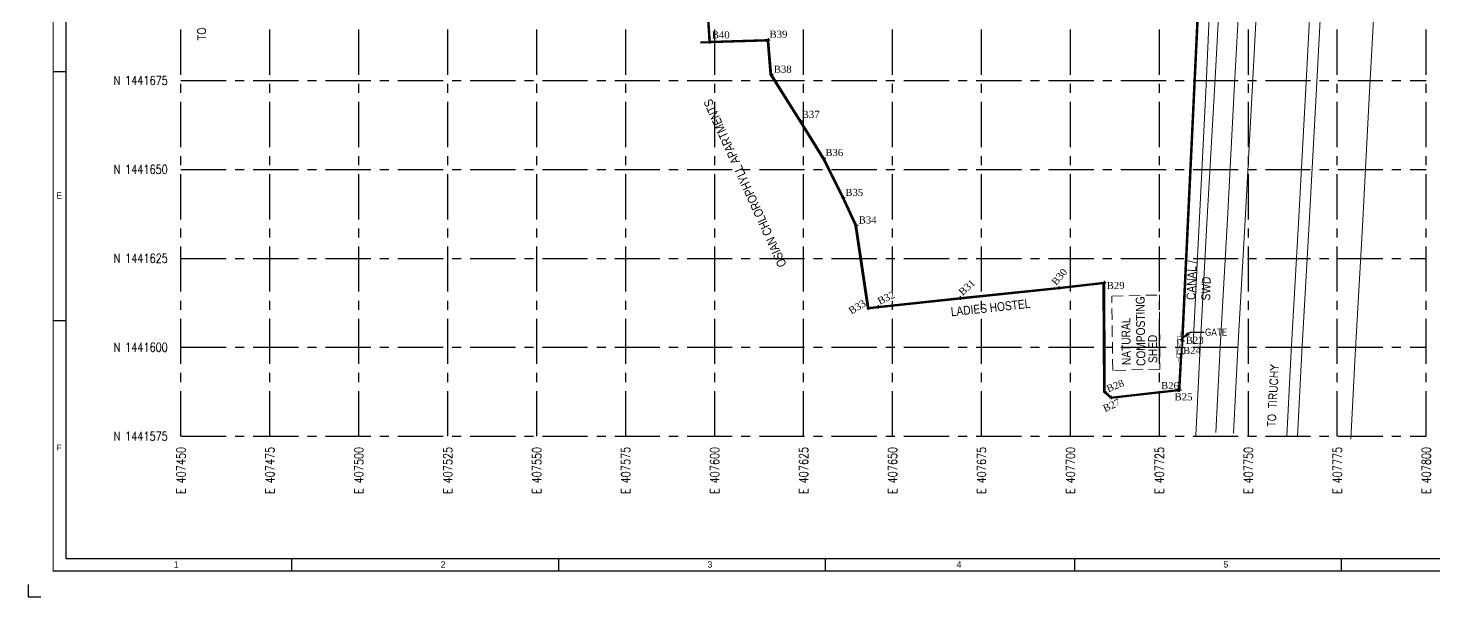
# Model space of a CAD drawing. Header units: metres. Extents: x 407256 to 408319, y 1441515 to 1441935.
# Drawn here: x 407724.7 to 408119.9, y 1441515.1 to 1441675 of the extents above; entities that cross this region are included whole.
import ezdxf
from ezdxf.enums import TextEntityAlignment as Align

# ---------------------------------------------------------------- set-up
doc = ezdxf.new("R2010")
doc.units = ezdxf.units.M
doc.header["$PDMODE"] = 2
doc.header["$PDSIZE"] = 0.5
doc.linetypes.add('CENTERX2', pattern=[101.6, 63.5, -12.7, 12.7, -12.7])
doc.linetypes.add('HIDDEN2', pattern=[4.7625, 3.175, -1.5875])
for name, color, linetype in [('A3-Templete$0$NEW_A1$0$Z_DWGSHT', 7, 'Continuous'), ('A3-Templete$0$NEW_A1$0$Z_TITLE_GRID', 7, 'Continuous'), ('Boundary', 7, 'Continuous'), ('Boundary_number', 6, 'Continuous'), ('Compound', 5, 'Continuous'), ('Gate', 31, 'Continuous'), ('Gval', 171, 'Continuous'), ('Text', 7, 'Continuous'), ('Ts-Cord', 1, 'Continuous')]:
    doc.layers.add(name, color=color, linetype=linetype)
for name, color, linetype, lineweight in [('Bs', 230, 'HIDDEN2', 25), ('Drain_top', 5, 'Continuous', 18), ('ROAD', 1, 'Continuous', 13)]:
    doc.layers.add(name, color=color, linetype=linetype, lineweight=lineweight)
doc.layers.add('grid', color=7, linetype='Continuous', true_color=0xa6a6a6)
doc.styles.add('A3-Templete$0$NEW_A1$0$ARIAL', font='arial.ttf')
doc.styles.add('Bno', font='romantic.ttf', dxfattribs={"height": 2.5})
doc.styles.add('Gval', font='romant.shx', dxfattribs={"width": 0.8, "height": 2})
doc.styles.add('Notes', font='ARIALN.TTF', dxfattribs={"height": 2})
doc.styles.add('text-1', font='romant.shx', dxfattribs={"height": 2.25})
doc.dimstyles.new('DIM', dxfattribs={"dimtxt": 2, "dimasz": 3, "dimexe": 0.18, "dimexo": 0.0625, "dimgap": 1, "dimtad": 1, "dimzin": 0, "dimdsep": 46, "dimtxsty": 'Notes', "dimcen": 0.09, "dimclrd": 256, "dimclrt": 256, "dimaunit": 1, "dimadec": 5, "dimazin": 0, "dimtfac": 1, "dimtofl": 0, "dimtmove": 0, "dimatfit": 3, "dimfxl": 1, "dimtolj": 1, "dimtzin": 0, "dimlwd": -1, "dimarcsym": 0})

# ---------------------------------------------------------------- blocks, each defined once
blk = doc.blocks.new('A$C2F9C24A0')
at = {"layer": 'A3-Templete$0$NEW_A1$0$Z_DWGSHT', "const_width": 0.323}
blk.add_lwpolyline([(-586.94, 7.29), (-7.06, 7.29), (-7.06, 412.71), (-586.94, 412.71)], close=True, dxfattribs=at)
at = {"layer": 'A3-Templete$0$NEW_A1$0$Z_DWGSHT', "flags": 128}
blk.add_lwpolyline([(-583.41, 10.82), (-10.59, 10.82), (-10.59, 409.18), (-583.41, 409.18)], close=True, dxfattribs=at)
at = {"layer": 'A3-Templete$0$NEW_A1$0$Z_DWGSHT', "lineweight": 30}
blk.add_lwpolyline([(-594, 3.53), (-594, 0), (-590.47, 0)], dxfattribs=at)
at = {"layer": 'A3-Templete$0$NEW_A1$0$Z_TITLE_GRID'}
for p, q in [((-586.94, 147.71), (-583.41, 147.71)), ((-586.94, 77.71), (-583.41, 77.71)), ((-519.94, 10.82), (-519.94, 7.29)), ((-444.94, 10.82), (-444.94, 7.29)), ((-369.94, 10.82), (-369.94, 7.29)), ((-299.94, 10.82), (-299.94, 7.29)), ((-224.94, 10.82), (-224.94, 7.29))]:
    blk.add_line(p, q, dxfattribs=at)
at = {"layer": 'A3-Templete$0$NEW_A1$0$Z_TITLE_GRID', "style": 'A3-Templete$0$NEW_A1$0$ARIAL'}
for s, p in [('E', (-586.12, 111.95)), ('F', (-586.12, 41.06))]:
    blk.add_text(s, height=1.77, dxfattribs=at).set_placement(p)
for s, p in [('1', (-552.37, 9.12)), ('2', (-477.37, 9.12)), ('3', (-402.37, 9.12)), ('4', (-332.37, 9.12)), ('5', (-257.37, 9.12))]:
    blk.add_text(s, height=1.77, dxfattribs=at).set_placement(p, align=Align.MIDDLE)

msp = doc.modelspace()

# ---------------------------------------------------------------- linework, layer by layer
at = {"layer": 'Boundary', "color": 6, "const_width": 0.5, "elevation": 1.354, "flags": 128}
msp.add_lwpolyline([(408056.635, 1441742.743), (408049.244, 1441587.091), (408048.935, 1441583.541), (408048.371, 1441573.285), (408048.071, 1441573.292), (408029.209, 1441571.148), (408027.399, 1441572.778), (408027.232, 1441603.439), (408014.559, 1441601.991), (407986.835, 1441599.135), (407963.789, 1441596.648), (407960.981, 1441596.334), (407957.498, 1441619.632), (407953.892, 1441627.375), (407948.413, 1441638.408), (407941.855, 1441648.933), (407933.644, 1441662.049), (407932.791, 1441671.669), (407916.385, 1441671.164), (407914.353, 1441704.024)], dxfattribs=at)
at = {"layer": 'Boundary_number'}
for p in [(407916.385, 1441671.164, -14.86), (407932.791, 1441671.669, -14.86), (407933.644, 1441662.049, -14.86), (407941.855, 1441648.933, -14.86), (407948.413, 1441638.408, -14.86), (407953.892, 1441627.375, -14.86), (407957.498, 1441619.632, -14.86), (408014.559, 1441601.991, -14.86), (408027.232, 1441603.439, -14.86), (407986.835, 1441599.135, -14.86), (407960.981, 1441596.334, -14.86), (407963.789, 1441596.648, -14.86), (408049.244, 1441587.091, -14.86), (408048.935, 1441583.541, -14.86), (408048.071, 1441573.292, -14.86), (408048.371, 1441573.285, -14.86), (408027.399, 1441572.778, -14.86), (408029.209, 1441571.148, -14.86)]:
    msp.add_point(p, dxfattribs=at)
at = {"layer": 'Bs', "lineweight": 0}
msp.add_polyline3d([(408029.335, 1441599.634, -0.006), (408042.754, 1441599.984, -0.11), (408042.799, 1441579.126, 0.403), (408029.588, 1441578.728, 0.132), (408029.335, 1441599.634, -0.006)], dxfattribs=at)
at = {"layer": 'Compound', "elevation": 0.735, "flags": 128}
msp.add_lwpolyline([(408048.635, 1441583.558), (408048.935, 1441583.541)], dxfattribs=at)
at = {"layer": 'Compound'}
for points in [[(408057.923, 1441775.678, 1.15), (408057.932, 1441775.207, 1.177), (408057.333, 1441762.306, 0.824), (408056.335, 1441742.758, 0.618), (408048.944, 1441587.105, 1.206), (408049.244, 1441587.091, 1.206), (408056.635, 1441742.743, 0.618), (408057.633, 1441762.291, 0.824), (408058.232, 1441775.203, 1.177), (408058.223, 1441775.684, 1.15), (408057.923, 1441775.678, 1.15)], [(407916.385, 1441671.164, 0.405), (407916.385, 1441671.164, 0.405), (407914.353, 1441704.024, 0.414), (407912.532, 1441734.974, 0.367), (407827.297, 1441738.156, 0.164), (407807.374, 1441738.856, 0.428), (407784.994, 1441739.495, 0.644), (407785.847, 1441747.319, 0.529), (407786.612, 1441754.704, 1.212), (407786.314, 1441754.735, 1.212), (407785.549, 1441747.351, 0.529), (407784.66, 1441739.204, 0.644), (407807.365, 1441738.556, 0.428), (407827.286, 1441737.856, 0.164), (407912.248, 1441734.684, 0.367), (407914.054, 1441704.006, 0.414), (407916.086, 1441671.146, 0.405)], [(408048.635, 1441583.558, 0.735), (408048.071, 1441573.292, 0.92), (408029.209, 1441571.148, -0.015), (408027.399, 1441572.778, -0.033), (408027.232, 1441603.439, 0.02), (408014.559, 1441601.991, 0.166), (407986.835, 1441599.135, 0.083), (407963.789, 1441596.648, 0.783), (407960.981, 1441596.334, 0.96), (407960.806, 1441597.544, 1.105), (407957.498, 1441619.632, 0.947), (407953.892, 1441627.375, 1.178), (407948.413, 1441638.408, 1.063), (407941.855, 1441648.933, 1.351), (407933.644, 1441662.049, 2.185), (407932.791, 1441671.669, 1.318), (407913.699, 1441671.055, 1.391), (407913.699, 1441671.055, 1.391)], [(408048.935, 1441583.541, 0.735), (408048.356, 1441573.022, 0.92), (408029.109, 1441570.834, -0.015), (408027.1, 1441572.644, -0.033), (408026.934, 1441603.103, 0.02), (408014.591, 1441601.693, 0.166), (407986.866, 1441598.837, 0.083), (407963.822, 1441596.35, 0.783), (407960.726, 1441596.003, 0.96), (407960.51, 1441597.5, 1.105), (407957.208, 1441619.545, 0.947), (407953.622, 1441627.245, 1.178), (407948.15, 1441638.262, 1.063), (407941.6, 1441648.775, 1.351), (407933.352, 1441661.951, 2.185), (407932.517, 1441671.36, 1.318), (407913.709, 1441670.755, 1.391)]]:
    msp.add_polyline3d(points, dxfattribs=at)
at = {"layer": 'Drain_top', "lineweight": 0}
msp.add_polyline3d([(408052.181, 1441586.222, 1.145), (408054, 1441621.749, 1.144), (408055.847, 1441659.076, 1.266), (408057.559, 1441697.06, 1.073), (408059.283, 1441730.339, 1.127), (408060.686, 1441767.469, 1.049), (408063.784, 1441791.902, 1.089), (408066.344, 1441804.198, 1.077), (408069.32, 1441816.251, 1.005)], dxfattribs=at)
at = {"layer": 'Gate', "color": 5, "const_width": 0.1, "elevation": 1.354}
for points in [[(408048.567, 1441588.321), (408048.668, 1441589.686)], [(408047.601, 1441583.386), (408049.192, 1441587.352)], [(408047.805, 1441587.452), (408048.987, 1441583.283)], [(408048.226, 1441582.416), (408048.124, 1441581.052)]]:
    msp.add_lwpolyline(points, dxfattribs=at)
at = {"layer": 'Gate', "color": 5, "elevation": 1.354}
for points, const_width in [([(408048.987, 1441583.283), (408047.601, 1441583.386), (408047.805, 1441587.452), (408049.192, 1441587.349)], 0.2), ([(408047.805, 1441587.452), (408049.192, 1441587.349), (408049.26, 1441588.27), (408047.874, 1441588.373)], 0.1), ([(408047.601, 1441583.388), (408048.987, 1441583.285), (408048.919, 1441582.364), (408047.533, 1441582.467)], 0.1)]:
    msp.add_lwpolyline(points, close=True, dxfattribs=dict(at, const_width=const_width))
at = {"layer": 'grid', "linetype": 'CENTERX2', "ltscale": 0.2, "flags": 128}
for points in [[(407767.708, 1441560.268), (407767.708, 1441860.268)], [(407792.708, 1441560.268), (407792.708, 1441860.268)], [(407817.708, 1441560.268), (407817.708, 1441860.268)], [(407842.708, 1441560.268), (407842.708, 1441860.268)], [(407867.708, 1441560.268), (407867.708, 1441860.268)], [(407892.708, 1441560.268), (407892.708, 1441860.268)], [(407917.708, 1441560.268), (407917.708, 1441860.268)], [(407942.708, 1441560.268), (407942.708, 1441860.268)], [(407967.708, 1441560.268), (407967.708, 1441860.268)], [(407992.708, 1441560.268), (407992.708, 1441860.268)], [(408017.708, 1441560.268), (408017.708, 1441860.268)], [(408042.708, 1441560.268), (408042.708, 1441860.268)], [(408067.708, 1441560.268), (408067.708, 1441860.268)], [(408092.708, 1441560.268), (408092.708, 1441860.268)], [(408117.708, 1441560.268), (408117.708, 1441860.268)]]:
    msp.add_lwpolyline(points, dxfattribs=at)
at = {"layer": 'grid', "linetype": 'CENTERX2', "ltscale": 0.2, "elevation": -0.095, "flags": 128}
for points in [[(407767.708, 1441660.268), (408117.708, 1441660.268)], [(407767.708, 1441635.268), (408117.708, 1441635.268)], [(407767.708, 1441610.268), (408117.708, 1441610.268)], [(407767.708, 1441585.268), (408117.708, 1441585.268)], [(407767.708, 1441560.268), (408117.708, 1441560.268)]]:
    msp.add_lwpolyline(points, dxfattribs=at)
at = {"layer": 'Gval'}
for p, q in [((407767.709, 1441660.268, -14.86), (407767.707, 1441660.268, -14.86)), ((407767.709, 1441635.268, -14.86), (407767.707, 1441635.268, -14.86)), ((407767.709, 1441610.268, -14.86), (407767.707, 1441610.268, -14.86)), ((407767.709, 1441585.268, -14.86), (407767.707, 1441585.268, -14.86)), ((407767.709, 1441560.268, -14.86), (407767.707, 1441560.268, -14.86)), ((407767.708, 1441560.267, -14.86), (407767.708, 1441560.269, -14.86)), ((407792.708, 1441560.267, -14.86), (407792.708, 1441560.269, -14.86)), ((407817.708, 1441560.267, -14.86), (407817.708, 1441560.269, -14.86)), ((407842.708, 1441560.267, -14.86), (407842.708, 1441560.269, -14.86)), ((407867.708, 1441560.267, -14.86), (407867.708, 1441560.269, -14.86)), ((407892.708, 1441560.267, -14.86), (407892.708, 1441560.269, -14.86)), ((407917.708, 1441560.267, -14.86), (407917.708, 1441560.269, -14.86)), ((407942.708, 1441560.267, -14.86), (407942.708, 1441560.269, -14.86)), ((407967.708, 1441560.267, -14.86), (407967.708, 1441560.269, -14.86)), ((407992.708, 1441560.267, -14.86), (407992.708, 1441560.269, -14.86)), ((408017.708, 1441560.267, -14.86), (408017.708, 1441560.269, -14.86)), ((408042.708, 1441560.267, -14.86), (408042.708, 1441560.269, -14.86)), ((408067.708, 1441560.267, -14.86), (408067.708, 1441560.269, -14.86)), ((408092.708, 1441560.267, -14.86), (408092.708, 1441560.269, -14.86)), ((408117.708, 1441560.267, -14.86), (408117.708, 1441560.269, -14.86))]:
    msp.add_line(p, q, dxfattribs=at)
at = {"layer": 'ROAD', "lineweight": 0}
for points in [[(408052.974, 1441560.496, 1.283), (408054.162, 1441585.339, 1.284), (408056.1, 1441621.72, 1.227), (408058.247, 1441659.22, 1.213), (408060.35, 1441696.988, 1.167), (408062.39, 1441730.366, 1.11), (408065.77, 1441767.073, 1.104), (408068.209, 1441790.968, 1.065), (408070.82, 1441816.016, 0.987)], [(408076.367, 1441815.445, 1.139), (408073.629, 1441790.149, 1.14), (408071.269, 1441766.789, 1.19), (408067.886, 1441729.863, 1.276), (408065.854, 1441696.434, 1.286), (408063.853, 1441659.211, 1.322), (408061.814, 1441621.295, 1.368), (408059.789, 1441585.213, 1.401), (408058.566, 1441561.349, 1.402)]]:
    msp.add_polyline3d(points, dxfattribs=at)
at = {"layer": 'ROAD'}
for points in [[(408081.338, 1441814.907, 1.139), (408078.602, 1441789.628, 1.14), (408076.246, 1441766.31, 1.19), (408072.873, 1441729.483, 1.276), (408070.845, 1441696.148, 1.286), (408068.846, 1441658.942, 1.322), (408066.806, 1441621.021, 1.368), (408064.781, 1441584.945, 1.401), (408063.56, 1441561.093, 1.402)], [(408114.146, 1441811.357, 1.139), (408111.423, 1441786.194, 1.14), (408109.094, 1441763.146, 1.19), (408105.781, 1441726.976, 1.276), (408103.792, 1441694.261, 1.286), (408101.798, 1441657.17, 1.322), (408099.756, 1441619.21, 1.368), (408097.734, 1441583.176, 1.401), (408096.516, 1441559.405, 1.402)]]:
    msp.add_polyline3d(points, dxfattribs=at)
at = {"layer": 'ROAD', "color": 7}
for points in [[(408096.251, 1441813.294, 1.139), (408093.521, 1441788.067, 1.14), (408091.177, 1441764.872, 1.19), (408087.831, 1441728.343, 1.276), (408085.821, 1441695.291, 1.286), (408083.824, 1441658.137, 1.322), (408081.784, 1441620.198, 1.368), (408079.76, 1441584.141, 1.401), (408078.54, 1441560.325, 1.402)], [(408099.233, 1441812.971, 1.139), (408096.504, 1441787.755, 1.14), (408094.163, 1441764.584, 1.19), (408090.823, 1441728.115, 1.276), (408088.816, 1441695.119, 1.286), (408086.82, 1441657.976, 1.322), (408084.779, 1441620.033, 1.368), (408082.756, 1441583.98, 1.401), (408081.536, 1441560.172, 1.402)]]:
    msp.add_polyline3d(points, dxfattribs=at)

# ---------------------------------------------------------------- block references
msp.add_blockref('A$C2F9C24A0', (408318.745, 1441515.101))

# ---------------------------------------------------------------- texts
at = {"style": 'text-1'}
for s, rotation, p in [('TO ARCOT ROAD', 91.05247, (407774.683, 1441671.576, -98.362)), ('TO TIRUCHY', 87.06747, (408075.304, 1441562.851, -98.362))]:
    msp.add_text(s, height=2.25, rotation=rotation, dxfattribs=at).set_placement(p)
at = {"layer": 'Boundary_number', "style": 'Bno'}
for s, p in [('B40', (407916.878, 1441672.127, -14.86)), ('B39', (407933.117, 1441672.28, -14.86)), ('B38', (407934.314, 1441662.428, -14.86)), ('B37', (407942.172, 1441649.745, -14.86)), ('B36', (407948.806, 1441639.018, -14.86)), ('B35', (407954.422, 1441627.811, -14.86)), ('B34', (407958.177, 1441620.059, -14.86)), ('B29', (408027.885, 1441601.641, -14.86)), ('B24', (408049.34, 1441583.382, -14.86)), ('B23', (408050.102, 1441586.229, -14.86)), ('B26', (408043.167, 1441573.498, -14.86)), ('B25', (408046.97, 1441570.333, -14.86))]:
    msp.add_text(s, height=2, dxfattribs=at).set_placement(p)
for s, rotation, p in [('B30', 49.82871, (408013.712, 1441602.502, -14.86)), ('B31', 42.43477, (407987.395, 1441599.664, -14.86)), ('B33', 31.42081, (407956.121, 1441594.448, -30.753)), ('B32', 25.44038, (407964.08, 1441597.193, -14.86)), ('B28', 21.6586, (408028.309, 1441572.579, -14.86)), ('B27', 24.9773, (408027.423, 1441567.004, -14.86))]:
    msp.add_text(s, height=2, rotation=rotation, dxfattribs=at).set_placement(p)
at = {"layer": 'Gval', "style": 'Gval', "width": 0.8}
for s, p in [('N 1441675', (407756.38, 1441660.268, -14.86)), ('N 1441650', (407756.38, 1441635.268, -14.86)), ('N 1441625', (407756.38, 1441610.268, -14.86)), ('N 1441600', (407756.38, 1441585.268, -14.86)), ('N 1441575', (407756.38, 1441560.268, -14.86))]:
    msp.add_text(s, height=2.5, dxfattribs=at).set_placement(p, align=Align.MIDDLE_CENTER)
for s, p in [('E 407450', (407767.708, 1441550.64, -14.86)), ('E 407475', (407792.708, 1441550.64, -14.86)), ('E 407500', (407817.708, 1441550.64, -14.86)), ('E 407525', (407842.708, 1441550.64, -14.86)), ('E 407550', (407867.708, 1441550.64, -14.86)), ('E 407575', (407892.708, 1441550.64, -14.86)), ('E 407600', (407917.708, 1441550.64, -14.86)), ('E 407625', (407942.708, 1441550.64, -14.86)), ('E 407650', (407967.708, 1441550.64, -14.86)), ('E 407675', (407992.708, 1441550.64, -14.86)), ('E 407700', (408017.708, 1441550.64, -14.86)), ('E 407725', (408042.708, 1441550.64, -14.86)), ('E 407750', (408067.708, 1441550.64, -14.86)), ('E 407775', (408092.708, 1441550.64, -14.86)), ('E 407800', (408117.708, 1441550.64, -14.86))]:
    msp.add_text(s, height=2.5, rotation=90, dxfattribs=at).set_placement(p, align=Align.MIDDLE_CENTER)
at = {"layer": 'Text', "style": 'Notes'}
for s, p in [('COMPOSTING', (408038.782, 1441580.032, -98.362)), ('NATURAL', (408034.664, 1441580.272, -14.86)), ('SHED', (408042.122, 1441580.855, -98.362))]:
    msp.add_text(s, height=2.5, rotation=90.69179, dxfattribs=at).set_placement(p)
at = {"layer": 'Text', "lineweight": 0, "char_height": 2.5, "attachment_point": 1, "style": 'Notes'}
for s, insert, width, rotation in [('{\\C0;OSIAN CHLOROPHYLL APARTMENTS}', (407935.704, 1441607.441, 0.38), 58.83824, 114.35651), ('{\\C0;CANAL /\\PSWD}', (408050.294, 1441598.613, -98.362), 12.17602, 88.11647), ('{\\C0;LADIES HOSTEL}', (407983.958, 1441596.453, 16.594), 23.99686, 6.1581)]:
    msp.add_mtext(s, dxfattribs=dict(at, insert=insert, width=width, rotation=rotation))
at = {"layer": 'Text', "lineweight": 0, "insert": (408055.529, 1441590.53, -14.86), "char_height": 2, "width": 8.02219, "attachment_point": 1, "style": 'Notes'}
msp.add_mtext('{\\C0;GATE}', dxfattribs=at)

# ---------------------------------------------------------------- leaders
at = {"layer": 'Ts-Cord'}
msp.add_leader([(408048.499, 1441587.401, 1.354), (408051.39, 1441589.478, 1.354), (408055.299, 1441589.478, 1.354)], dimstyle='DIM', dxfattribs=at)

doc.saveas('drawing.dxf')
